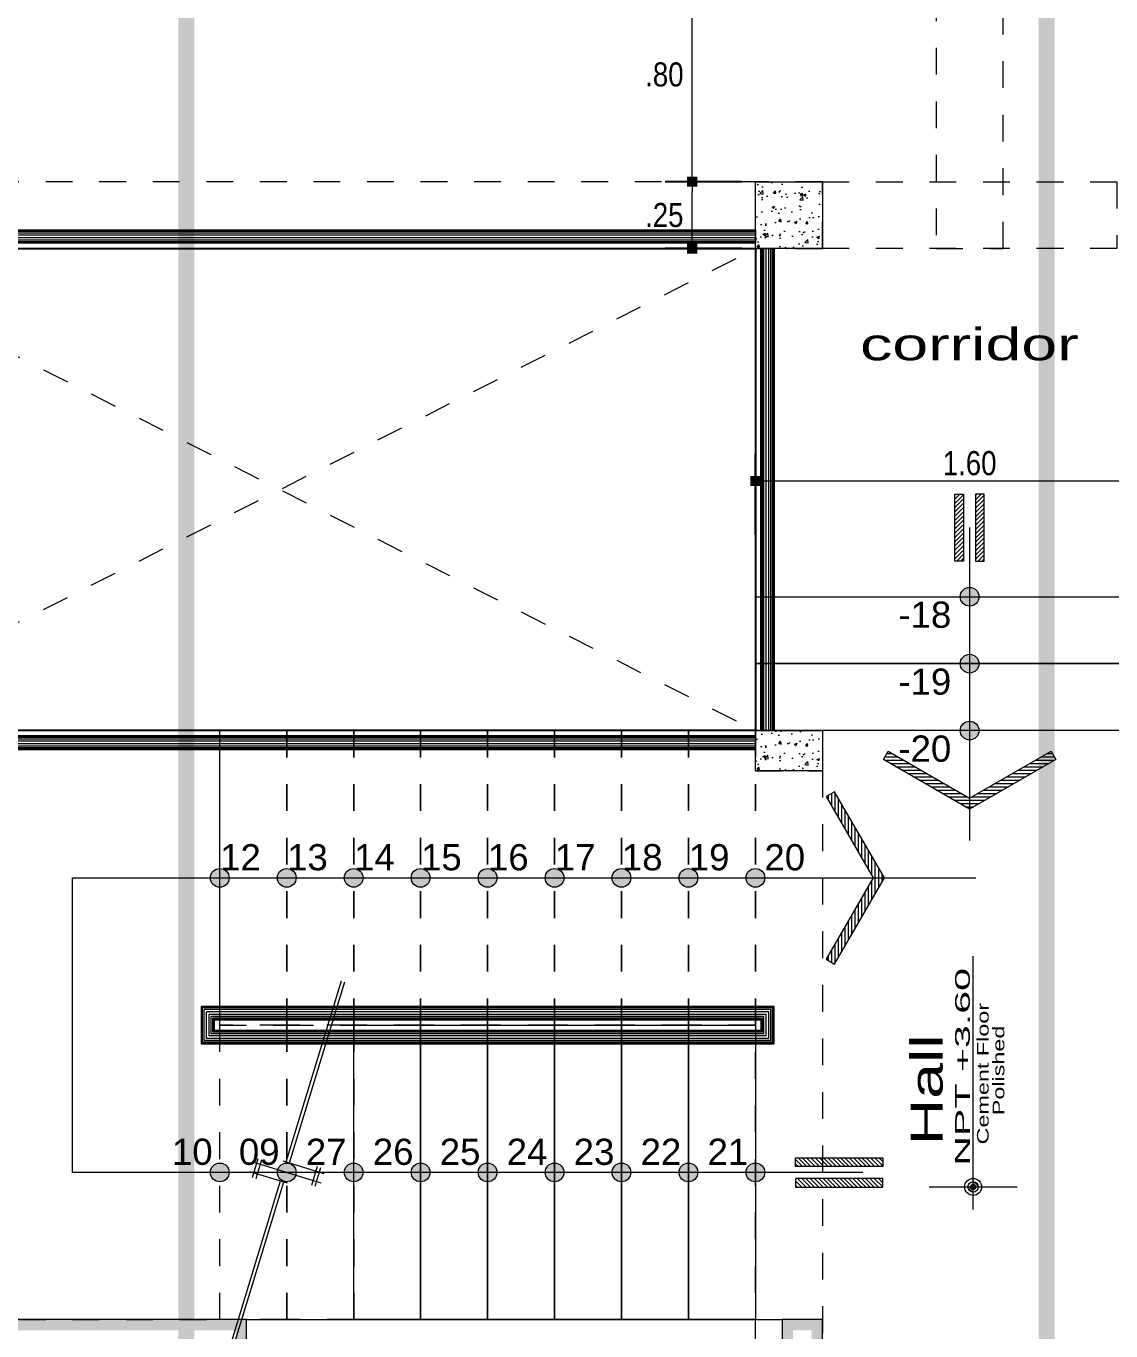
# Model space of a CAD drawing. Header units: millimetres. Extents: x 1555 to 3397, y 790 to 1592.
# Drawn here: x 1657.622 to 1661.673, y 809.791 to 814.664 of the extents above; entities that cross this region are included whole.
import ezdxf
from ezdxf.enums import TextEntityAlignment as Align

# ---------------------------------------------------------------- set-up
doc = ezdxf.new("R2010")
doc.units = ezdxf.units.MM
for name, pattern in [('ACAD_ISO10W100', [18.5, 12, -3, 0.5, -3]), ('DASHDOT', [1, 0.5, -0.25, 0, -0.25]), ('HIDDEN2', [4.7625, 3.175, -1.5875])]:
    doc.linetypes.add(name, pattern=pattern)
doc.layers.get('0').update_dxf_attribs({"lineweight": 5})
doc.layers.get('Defpoints').update_dxf_attribs({"lineweight": 5})
for name, color, linetype, lineweight in [('0-Columna', 253, 'Continuous', 13), ('0-Hach de Muro Alto', 145, 'Continuous', 5), ('0-Muro Alto', 145, 'Continuous', 5), ('02', 2, 'Continuous', 5), ('BARANDAS', 129, 'Continuous', 9), ('COTA INTERIOE', 22, 'Continuous', 9), ('LINIA DE CORTESITOSSS', 24, 'Continuous', 15), ('PASOS', 126, 'Continuous', 5), ('SIMBOLO CORTES', 10, 'DASHDOT', 5), ('SOMBRA01', 250, 'Continuous', 20), ('TEXT2', 7, 'Continuous', 9), ('TEXTURA VARIOS', 251, 'Continuous', 9), ('TEXTURAS ACHURADOS', 47, 'Continuous', 5)]:
    doc.layers.add(name, color=color, linetype=linetype, lineweight=lineweight)
for name, color, linetype, lineweight, true_color in [('BARANDA DETALLES', 7, 'Continuous', 13, 0x818979), ('ESCALERA', 7, 'Continuous', 9, 0xb55e94), ('FLECHA ESCALERA', 7, 'Continuous', 5, 0xd15129), ('PISO LM', 7, 'Continuous', 25, 0x484242), ('PROYECCION DE VIGA', 7, 'HIDDEN2', 9, 0xd4bc9d), ('PROYECCION01', 7, 'HIDDEN2', 9, 0x6c4856), ('TEXTO', 7, 'Continuous', 20, 0x51594d), ('TEXTO-PASOS', 7, 'Continuous', 25, 0xb15430)]:
    doc.layers.add(name, color=color, linetype=linetype, lineweight=lineweight, true_color=true_color)
doc.styles.add('A-1', font='swissel.ttf', dxfattribs={"height": 0.075})
doc.styles.add('DETALLES', font='techl___.ttf')
doc.styles.add('STYLE1', font='arial.ttf', dxfattribs={"width": 2, "height": 0.065})
doc.styles.add('TEXTO-AMBIENTES', font='GOTHIC.TTF', dxfattribs={"width": 1.5, "height": 0.125})
doc.dimstyles.new('50$0', dxfattribs={"dimscale": 0, "dimtxt": 0.09, "dimasz": 0.038, "dimexe": 0.1, "dimexo": 0.05, "dimgap": 0.02, "dimtad": 2, "dimtih": 1, "dimtoh": 1, "dimlfac": -1, "dimzin": 4, "dimdsep": 46, "dimtxsty": 'DETALLES', "dimblk": 'BOXFILLED', "dimcen": 2.5, "dimclrd": 256, "dimclre": 256, "dimclrt": 256, "dimazin": 0, "dimtfac": 1, "dimtmove": 0, "dimatfit": 2, "dimldrblk": 'DOT', "dimfxl": 0.2, "dimfxlon": 1, "dimtolj": 1, "dimtzin": 0, "dimlwd": -1, "dimarcsym": 0})

# ---------------------------------------------------------------- blocks, each defined once
blk = doc.blocks.new('_BOXFILLED')
at = {"color": 0, "linetype": 'ByBlock'}
blk.add_line((-0.5, 0), (-1, 0), dxfattribs=at)
blk.add_solid([(-0.5, 0.5), (0.5, 0.5), (-0.5, -0.5), (0.5, -0.5)], dxfattribs=at)
blk = doc.blocks.new('*D388')
at = {"layer": 'COTA INTERIOE', "lineweight": -2, "transparency": 16777216}
for p, q in [((1660.2952, 814.0832), (1660.0089, 814.0832)), ((1660.2952, 813.8332), (1660.0089, 813.8332))]:
    blk.add_line(p, q, dxfattribs=at)
at = {"layer": 'COTA INTERIOE', "transparency": 16777216}
blk.add_line((1660.1089, 813.8712), (1660.1089, 814.0452), dxfattribs=at)
at = {"layer": 'Defpoints', "color": 0, "transparency": 16777216}
for p in [(1660.1089, 814.0832), (1660.3452, 814.0832), (1660.3452, 813.8332)]:
    blk.add_point(p, dxfattribs=at)
at = {"layer": 'COTA INTERIOE', "transparency": 16777216, "xscale": 0.038, "yscale": 0.038, "zscale": 0.038}
for p, rotation in [((1660.1089, 814.0832), 90), ((1660.1089, 813.8332), 270)]:
    blk.add_blockref('_BOXFILLED', p, dxfattribs=dict(at, rotation=rotation))
at = {"layer": 'COTA INTERIOE', "transparency": 16777216, "insert": (1660.005, 813.9582), "char_height": 0.09, "attachment_point": 5, "style": 'DETALLES'}
blk.add_mtext('\\A1;.25', dxfattribs=at)
blk = doc.blocks.new('_Dot')
at = {"layer": '02', "color": 0, "lineweight": -2}
blk.add_line((-0.5, 0), (-1, 0), dxfattribs=at)
at = {"layer": '02', "color": 0, "const_width": 0.5}
blk.add_lwpolyline([(-0.25, 0, 1), (0.25, 0, 1)], format="xyb", close=True, dxfattribs=at)
blk = doc.blocks.new('*D389')
at = {"layer": 'COTA INTERIOE', "lineweight": -2, "transparency": 16777216}
for p, q in [((1660.2952, 814.8832), (1660.0089, 814.8832)), ((1660.2952, 814.0832), (1660.0089, 814.0832))]:
    blk.add_line(p, q, dxfattribs=at)
at = {"layer": 'COTA INTERIOE', "transparency": 16777216}
blk.add_line((1660.1089, 814.1212), (1660.1089, 814.8452), dxfattribs=at)
at = {"layer": 'Defpoints', "color": 0, "transparency": 16777216}
for p in [(1660.1089, 814.8832), (1660.3452, 814.8832), (1660.3452, 814.0832)]:
    blk.add_point(p, dxfattribs=at)
at = {"layer": 'COTA INTERIOE', "transparency": 16777216, "xscale": 0.038, "yscale": 0.038, "zscale": 0.038}
for p, rotation in [((1660.1089, 814.8832), 90), ((1660.1089, 814.0832), 270)]:
    blk.add_blockref('_BOXFILLED', p, dxfattribs=dict(at, rotation=rotation))
at = {"layer": 'COTA INTERIOE', "transparency": 16777216, "insert": (1660.0054, 814.4832), "char_height": 0.09, "attachment_point": 5, "style": 'DETALLES'}
blk.add_mtext('\\A1;.80', dxfattribs=at)
blk = doc.blocks.new('*D390')
at = {"layer": 'COTA INTERIOE', "lineweight": -2, "transparency": 16777216}
for p, q in [((1660.3452, 812.7656), (1660.3452, 813.0656)), ((1661.9452, 812.7656), (1661.9452, 813.0656))]:
    blk.add_line(p, q, dxfattribs=at)
at = {"layer": 'COTA INTERIOE', "transparency": 16777216}
blk.add_line((1660.3832, 812.9656), (1661.9072, 812.9656), dxfattribs=at)
at = {"layer": 'Defpoints', "color": 0, "transparency": 16777216}
for p in [(1661.9452, 812.9656), (1660.3452, 812.5332), (1661.9452, 812.5332)]:
    blk.add_point(p, dxfattribs=at)
at = {"layer": 'COTA INTERIOE', "transparency": 16777216, "xscale": 0.038, "yscale": 0.038, "zscale": 0.038, "rotation": 180}
blk.add_blockref('_BOXFILLED', (1660.3452, 812.9656), dxfattribs=at)
at = {"layer": 'COTA INTERIOE', "transparency": 16777216, "xscale": 0.038, "yscale": 0.038, "zscale": 0.038}
blk.add_blockref('_BOXFILLED', (1661.9452, 812.9656), dxfattribs=at)
at = {"layer": 'COTA INTERIOE', "transparency": 16777216, "insert": (1661.1452, 813.0315), "char_height": 0.09, "attachment_point": 5, "style": 'DETALLES'}
blk.add_mtext('\\A1;1.60', dxfattribs=at)
blk = doc.blocks.new('SC')
for p, q in [((0.0458, 0.1944), (-0.094, 0.2021)), ((0.0473, 0.2203), (-0.0925, 0.2281)), ((-0.0727, -0.046), (-0.0558, 0.2585)), ((-0.0141, -0.2546), (0.0141, 0.2546)), ((-0.0713, -0.0211), (-1.4192, 0.0537)), ((-0.0699, 0.0039), (-1.4178, 0.0786)), ((0.0558, -0.2585), (0.0713, 0.0211)), ((1.4027, -0.1028), (0.0685, -0.0288)), ((1.4041, -0.0779), (0.0699, -0.0039)), ((0.0925, -0.2281), (-0.0473, -0.2203)), ((0.094, -0.2021), (-0.0458, -0.1944))]:
    blk.add_line(p, q)

msp = doc.modelspace()

# ---------------------------------------------------------------- hatches: boundary and pattern name
at = {"layer": 'FLECHA ESCALERA'}
h = msp.add_hatch(dxfattribs=at)
h.set_pattern_fill('_USER', color=256, scale=0.01125, angle=585, pattern_type=0)
h.set_pattern_definition([(225, (1585.906825, 802.038063), (0.0079549513, -0.0079549513), [])])
h.paths.add_polyline_path([(1661.20001, 812.9162), (1661.16768, 812.9162), (1661.16768, 812.6662), (1661.20001, 812.6662)])
h.paths.add_polyline_path([(1661.12268, 812.9162), (1661.09036, 812.9162), (1661.09036, 812.6662), (1661.12268, 812.6662)])
h = msp.add_hatch(dxfattribs=at)
h.set_pattern_fill('_USER,_O', color=256, scale=0.0125, pattern_type=0)
h.set_pattern_definition([(0, (110.254969, 1775.898226), (0, -0.0125), [])])
h.paths.add_polyline_path([(1661.44907, 811.9563), (1661.46703, 811.9252), (1661.14518, 811.73938), (1660.82333, 811.9252), (1660.84129, 811.9563), (1661.14518, 811.78085)])
h = msp.add_hatch(dxfattribs=at)
h.set_pattern_fill('_USER,_O', color=256, scale=0.0125, angle=-90, pattern_type=0)
h.set_pattern_definition([(270, (696.668042, 2362.373432), (0.0125, 0), [])])
h.paths.add_polyline_path([(1660.60996, 811.17933), (1660.64107, 811.16137), (1660.82689, 811.48322), (1660.64107, 811.80507), (1660.60996, 811.78711), (1660.78541, 811.48322)])
h = msp.add_hatch(dxfattribs=at)
h.set_pattern_fill('_USER', color=256, scale=0.01125, angle=495, pattern_type=0)
h.set_pattern_definition([(135, (1649.867402, 885.621576), (-0.0079549513, -0.0079549513), [])])
h.paths.add_polyline_path([(1660.49554, 810.40572), (1660.49554, 810.43805), (1660.82068, 810.43805), (1660.82068, 810.40572)])
h.paths.add_polyline_path([(1660.49554, 810.32839), (1660.49554, 810.36072), (1660.82068, 810.36072), (1660.82068, 810.32839)])
at = {"layer": 'PASOS'}
h = msp.add_hatch(color=256, dxfattribs=at)
h.dxf.hatch_style = 1
h.paths.add_polyline_path([(1661.14518, 812.53322), (1661.18018, 812.53322, 0.4142136), (1661.14518, 812.56822)])
h.paths.add_polyline_path([(1661.11018, 812.53322), (1661.14518, 812.53322), (1661.14518, 812.56822, 0.4142136)])
h.paths.add_polyline_path([(1661.14518, 812.49822), (1661.14518, 812.53322), (1661.11018, 812.53322, 0.4142136)])
h.paths.add_polyline_path([(1661.14518, 812.49822, 0.4142136), (1661.18018, 812.53322), (1661.14518, 812.53322)])
h = msp.add_hatch(color=256, dxfattribs=at)
h.dxf.hatch_style = 1
h.paths.add_polyline_path([(1661.14518, 812.28322), (1661.18018, 812.28322, 0.4142136), (1661.14518, 812.31822)])
h.paths.add_polyline_path([(1661.11018, 812.28322), (1661.14518, 812.28322), (1661.14518, 812.31822, 0.4142136)])
h.paths.add_polyline_path([(1661.14518, 812.24822), (1661.14518, 812.28322), (1661.11018, 812.28322, 0.4142136)])
h.paths.add_polyline_path([(1661.14518, 812.24822, 0.4142136), (1661.18018, 812.28322), (1661.14518, 812.28322)])
h = msp.add_hatch(color=256, dxfattribs=at)
h.dxf.hatch_style = 1
h.paths.add_polyline_path([(1661.14518, 812.03322), (1661.18018, 812.03322, 0.4142136), (1661.14518, 812.06822)])
h.paths.add_polyline_path([(1661.11018, 812.03322), (1661.14518, 812.03322), (1661.14518, 812.06822, 0.4142136)])
h.paths.add_polyline_path([(1661.14518, 811.99822), (1661.14518, 812.03322), (1661.11018, 812.03322, 0.4142136)])
h.paths.add_polyline_path([(1661.14518, 811.99822, 0.4142136), (1661.18018, 812.03322), (1661.14518, 812.03322)])
h = msp.add_hatch(color=256, dxfattribs=at)
h.dxf.hatch_style = 1
h.paths.add_polyline_path([(1658.34518, 811.48322), (1658.38018, 811.48322, -0.4142136), (1658.34518, 811.44822)])
h.paths.add_polyline_path([(1658.31018, 811.48322), (1658.34518, 811.48322), (1658.34518, 811.44822, -0.4142136)])
h.paths.add_polyline_path([(1658.34518, 811.51822), (1658.34518, 811.48322), (1658.31018, 811.48322, -0.4142136)])
h.paths.add_polyline_path([(1658.34518, 811.51822, -0.4142136), (1658.38018, 811.48322), (1658.34518, 811.48322)])
h = msp.add_hatch(color=256, dxfattribs=at)
h.dxf.hatch_style = 1
h.paths.add_polyline_path([(1658.59518, 811.48322), (1658.63018, 811.48322, -0.4142136), (1658.59518, 811.44822)])
h.paths.add_polyline_path([(1658.56018, 811.48322), (1658.59518, 811.48322), (1658.59518, 811.44822, -0.4142136)])
h.paths.add_polyline_path([(1658.59518, 811.51822), (1658.59518, 811.48322), (1658.56018, 811.48322, -0.4142136)])
h.paths.add_polyline_path([(1658.59518, 811.51822, -0.4142136), (1658.63018, 811.48322), (1658.59518, 811.48322)])
h = msp.add_hatch(color=256, dxfattribs=at)
h.dxf.hatch_style = 1
h.paths.add_polyline_path([(1658.84518, 811.48322), (1658.88018, 811.48322, -0.4142136), (1658.84518, 811.44822)])
h.paths.add_polyline_path([(1658.81018, 811.48322), (1658.84518, 811.48322), (1658.84518, 811.44822, -0.4142136)])
h.paths.add_polyline_path([(1658.84518, 811.51822), (1658.84518, 811.48322), (1658.81018, 811.48322, -0.4142136)])
h.paths.add_polyline_path([(1658.84518, 811.51822, -0.4142136), (1658.88018, 811.48322), (1658.84518, 811.48322)])
h = msp.add_hatch(color=256, dxfattribs=at)
h.dxf.hatch_style = 1
h.paths.add_polyline_path([(1659.09518, 811.48322), (1659.13018, 811.48322, -0.4142136), (1659.09518, 811.44822)])
h.paths.add_polyline_path([(1659.06018, 811.48322), (1659.09518, 811.48322), (1659.09518, 811.44822, -0.4142136)])
h.paths.add_polyline_path([(1659.09518, 811.51822), (1659.09518, 811.48322), (1659.06018, 811.48322, -0.4142136)])
h.paths.add_polyline_path([(1659.09518, 811.51822, -0.4142136), (1659.13018, 811.48322), (1659.09518, 811.48322)])
h = msp.add_hatch(color=256, dxfattribs=at)
h.dxf.hatch_style = 1
h.paths.add_polyline_path([(1659.34518, 811.48322), (1659.38018, 811.48322, -0.4142136), (1659.34518, 811.44822)])
h.paths.add_polyline_path([(1659.31018, 811.48322), (1659.34518, 811.48322), (1659.34518, 811.44822, -0.4142136)])
h.paths.add_polyline_path([(1659.34518, 811.51822), (1659.34518, 811.48322), (1659.31018, 811.48322, -0.4142136)])
h.paths.add_polyline_path([(1659.34518, 811.51822, -0.4142136), (1659.38018, 811.48322), (1659.34518, 811.48322)])
h = msp.add_hatch(color=256, dxfattribs=at)
h.dxf.hatch_style = 1
h.paths.add_polyline_path([(1659.59518, 811.48322), (1659.63018, 811.48322, -0.4142136), (1659.59518, 811.44822)])
h.paths.add_polyline_path([(1659.56018, 811.48322), (1659.59518, 811.48322), (1659.59518, 811.44822, -0.4142136)])
h.paths.add_polyline_path([(1659.59518, 811.51822), (1659.59518, 811.48322), (1659.56018, 811.48322, -0.4142136)])
h.paths.add_polyline_path([(1659.59518, 811.51822, -0.4142136), (1659.63018, 811.48322), (1659.59518, 811.48322)])
h = msp.add_hatch(color=256, dxfattribs=at)
h.dxf.hatch_style = 1
h.paths.add_polyline_path([(1659.84518, 811.48322), (1659.88018, 811.48322, -0.4142136), (1659.84518, 811.44822)])
h.paths.add_polyline_path([(1659.81018, 811.48322), (1659.84518, 811.48322), (1659.84518, 811.44822, -0.4142136)])
h.paths.add_polyline_path([(1659.84518, 811.51822), (1659.84518, 811.48322), (1659.81018, 811.48322, -0.4142136)])
h.paths.add_polyline_path([(1659.84518, 811.51822, -0.4142136), (1659.88018, 811.48322), (1659.84518, 811.48322)])
h = msp.add_hatch(color=256, dxfattribs=at)
h.dxf.hatch_style = 1
h.paths.add_polyline_path([(1660.09518, 811.48322), (1660.13018, 811.48322, -0.4142136), (1660.09518, 811.44822)])
h.paths.add_polyline_path([(1660.06018, 811.48322), (1660.09518, 811.48322), (1660.09518, 811.44822, -0.4142136)])
h.paths.add_polyline_path([(1660.09518, 811.51822), (1660.09518, 811.48322), (1660.06018, 811.48322, -0.4142136)])
h.paths.add_polyline_path([(1660.09518, 811.51822, -0.4142136), (1660.13018, 811.48322), (1660.09518, 811.48322)])
h = msp.add_hatch(color=256, dxfattribs=at)
h.dxf.hatch_style = 1
h.paths.add_polyline_path([(1660.34518, 811.48322), (1660.38018, 811.48322, -0.4142136), (1660.34518, 811.44822)])
h.paths.add_polyline_path([(1660.31018, 811.48322), (1660.34518, 811.48322), (1660.34518, 811.44822, -0.4142136)])
h.paths.add_polyline_path([(1660.34518, 811.51822), (1660.34518, 811.48322), (1660.31018, 811.48322, -0.4142136)])
h.paths.add_polyline_path([(1660.34518, 811.51822, -0.4142136), (1660.38018, 811.48322), (1660.34518, 811.48322)])
h = msp.add_hatch(color=256, dxfattribs=at)
h.dxf.hatch_style = 1
h.paths.add_polyline_path([(1658.34518, 810.38322), (1658.38018, 810.38322, -0.4142136), (1658.34518, 810.34822)])
h.paths.add_polyline_path([(1658.31018, 810.38322), (1658.34518, 810.38322), (1658.34518, 810.34822, -0.4142136)])
h.paths.add_polyline_path([(1658.34518, 810.41822), (1658.34518, 810.38322), (1658.31018, 810.38322, -0.4142136)])
h.paths.add_polyline_path([(1658.34518, 810.41822, -0.4142136), (1658.38018, 810.38322), (1658.34518, 810.38322)])
h = msp.add_hatch(color=256, dxfattribs=at)
h.dxf.hatch_style = 1
h.paths.add_polyline_path([(1658.59518, 810.38322), (1658.63018, 810.38322, -0.4142136), (1658.59518, 810.34822)])
h.paths.add_polyline_path([(1658.56018, 810.38322), (1658.59518, 810.38322), (1658.59518, 810.34822, -0.4142136)])
h.paths.add_polyline_path([(1658.59518, 810.41822), (1658.59518, 810.38322), (1658.56018, 810.38322, -0.4142136)])
h.paths.add_polyline_path([(1658.59518, 810.41822, -0.4142136), (1658.63018, 810.38322), (1658.59518, 810.38322)])
h = msp.add_hatch(color=256, dxfattribs=at)
h.dxf.hatch_style = 1
h.paths.add_polyline_path([(1658.84518, 810.38322), (1658.88018, 810.38322, -0.4142136), (1658.84518, 810.34822)])
h.paths.add_polyline_path([(1658.81018, 810.38322), (1658.84518, 810.38322), (1658.84518, 810.34822, -0.4142136)])
h.paths.add_polyline_path([(1658.84518, 810.41822), (1658.84518, 810.38322), (1658.81018, 810.38322, -0.4142136)])
h.paths.add_polyline_path([(1658.84518, 810.41822, -0.4142136), (1658.88018, 810.38322), (1658.84518, 810.38322)])
h = msp.add_hatch(color=256, dxfattribs=at)
h.dxf.hatch_style = 1
h.paths.add_polyline_path([(1659.09518, 810.38322), (1659.13018, 810.38322, -0.4142136), (1659.09518, 810.34822)])
h.paths.add_polyline_path([(1659.06018, 810.38322), (1659.09518, 810.38322), (1659.09518, 810.34822, -0.4142136)])
h.paths.add_polyline_path([(1659.09518, 810.41822), (1659.09518, 810.38322), (1659.06018, 810.38322, -0.4142136)])
h.paths.add_polyline_path([(1659.09518, 810.41822, -0.4142136), (1659.13018, 810.38322), (1659.09518, 810.38322)])
h = msp.add_hatch(color=256, dxfattribs=at)
h.dxf.hatch_style = 1
h.paths.add_polyline_path([(1659.34518, 810.38322), (1659.38018, 810.38322, -0.4142136), (1659.34518, 810.34822)])
h.paths.add_polyline_path([(1659.31018, 810.38322), (1659.34518, 810.38322), (1659.34518, 810.34822, -0.4142136)])
h.paths.add_polyline_path([(1659.34518, 810.41822), (1659.34518, 810.38322), (1659.31018, 810.38322, -0.4142136)])
h.paths.add_polyline_path([(1659.34518, 810.41822, -0.4142136), (1659.38018, 810.38322), (1659.34518, 810.38322)])
h = msp.add_hatch(color=256, dxfattribs=at)
h.dxf.hatch_style = 1
h.paths.add_polyline_path([(1659.59518, 810.38322), (1659.63018, 810.38322, -0.4142136), (1659.59518, 810.34822)])
h.paths.add_polyline_path([(1659.56018, 810.38322), (1659.59518, 810.38322), (1659.59518, 810.34822, -0.4142136)])
h.paths.add_polyline_path([(1659.59518, 810.41822), (1659.59518, 810.38322), (1659.56018, 810.38322, -0.4142136)])
h.paths.add_polyline_path([(1659.59518, 810.41822, -0.4142136), (1659.63018, 810.38322), (1659.59518, 810.38322)])
h = msp.add_hatch(color=256, dxfattribs=at)
h.dxf.hatch_style = 1
h.paths.add_polyline_path([(1659.84518, 810.38322), (1659.88018, 810.38322, -0.4142136), (1659.84518, 810.34822)])
h.paths.add_polyline_path([(1659.81018, 810.38322), (1659.84518, 810.38322), (1659.84518, 810.34822, -0.4142136)])
h.paths.add_polyline_path([(1659.84518, 810.41822), (1659.84518, 810.38322), (1659.81018, 810.38322, -0.4142136)])
h.paths.add_polyline_path([(1659.84518, 810.41822, -0.4142136), (1659.88018, 810.38322), (1659.84518, 810.38322)])
h = msp.add_hatch(color=256, dxfattribs=at)
h.dxf.hatch_style = 1
h.paths.add_polyline_path([(1660.09518, 810.38322), (1660.13018, 810.38322, -0.4142136), (1660.09518, 810.34822)])
h.paths.add_polyline_path([(1660.06018, 810.38322), (1660.09518, 810.38322), (1660.09518, 810.34822, -0.4142136)])
h.paths.add_polyline_path([(1660.09518, 810.41822), (1660.09518, 810.38322), (1660.06018, 810.38322, -0.4142136)])
h.paths.add_polyline_path([(1660.09518, 810.41822, -0.4142136), (1660.13018, 810.38322), (1660.09518, 810.38322)])
h = msp.add_hatch(color=256, dxfattribs=at)
h.dxf.hatch_style = 1
h.paths.add_polyline_path([(1660.34518, 810.38322), (1660.38018, 810.38322, -0.4142136), (1660.34518, 810.34822)])
h.paths.add_polyline_path([(1660.31018, 810.38322), (1660.34518, 810.38322), (1660.34518, 810.34822, -0.4142136)])
h.paths.add_polyline_path([(1660.34518, 810.41822), (1660.34518, 810.38322), (1660.31018, 810.38322, -0.4142136)])
h.paths.add_polyline_path([(1660.34518, 810.41822, -0.4142136), (1660.38018, 810.38322), (1660.34518, 810.38322)])
at = {"layer": 'TEXTURA VARIOS'}
h = msp.add_hatch(color=256, dxfattribs=at)
h.paths.add_polyline_path([(1661.12408, 810.32885), (1661.12658, 810.32885, -0.4142136), (1661.15829, 810.36057), (1661.15829, 810.36307, 0.4142136)])
h.paths.add_polyline_path([(1661.15829, 810.29714), (1661.15829, 810.29464, 0.4142136), (1661.19251, 810.32885), (1661.19001, 810.32885, -0.4142136)])
h = msp.add_hatch(color=256, dxfattribs=at)
h.paths.add_polyline_path([(1661.14408, 810.32885), (1661.13908, 810.32885, 0.4142136), (1661.15829, 810.30964), (1661.15829, 810.31464, -0.4142136)])
h.paths.add_polyline_path([(1661.15829, 810.34807), (1661.15829, 810.34307, -0.4142136), (1661.17251, 810.32885), (1661.17751, 810.32885, 0.4142136)])
h = msp.add_hatch(color=256, dxfattribs=at)
h.paths.add_polyline_path([(1661.1704, 810.32885), (1661.15829, 810.32885), (1661.15829, 810.31674, 0.4142136)])
h.paths.add_polyline_path([(1661.15829, 810.34096), (1661.15829, 810.32885), (1661.1704, 810.32885, 0.4142136)])
h.paths.add_polyline_path([(1661.15829, 810.34096, 0.4142136), (1661.14618, 810.32885), (1661.15829, 810.32885)])
h.paths.add_polyline_path([(1661.15829, 810.32885), (1661.14618, 810.32885, 0.4142136), (1661.15829, 810.31674)])
at = {"layer": 'TEXTURAS ACHURADOS'}
h = msp.add_hatch(dxfattribs=at)
h.set_pattern_fill('CONCRET3', color=256, scale=0.014, angle=360, pattern_type=2)
h.set_pattern_definition([(50, (1730.2208, 763.382205), (0.100416426, -0.0087853), [0.0105, -0.1155]), (355, (1730.2208, 763.38221), (-0.01942519, 0.1053069), [0.0084, -0.0924]), (100.4514, (1730.22917, 763.38147), (0.08099131, 0.09652154), [0.00892363, -0.0981599]), (46.1842, (1730.2208, 763.4102), (0.14941375, -0.02317266), [0.01575, -0.17325]), (96.6356, (1730.23325, 763.40827), (0.13085278, 0.1363765), [0.01338544, -0.14723982]), (351.1842, (1730.2208, 763.4102), (0.13085267, 0.1363766), [0.0126, -0.1386]), (21, (1730.2348, 763.403205), (0.08356699, -0.056366645), [0.0105, -0.1155]), (326, (1730.2348, 763.40321), (0.03406415, 0.10152101), [0.0084, -0.0924]), (71.4514, (1730.24176, 763.39851), (0.11763117, 0.04515427), [0.00892363, -0.0981599]), (37.5, (1730.220798, 763.382205), (0.00170238, 0.04660514), [0, -0.09128, 0, -0.0938, 0, -0.09275]), (7.5, (1730.2208, 763.382205), (0.036829735, 0.05521764), [0, -0.05348, 0, -0.08918, 0, -0.03535]), (327.5, (1730.189578, 763.382205), (0.074735141, -0.003157682), [0, -0.035, 0, -0.1092, 0, -0.1449]), (317.5, (1730.17558, 763.382205), (0.081646064, 0.0140147), [0, -0.0455, 0, -0.07252, 0, -0.1029])])
h.paths.add_polyline_path([(1660.34518, 813.83322), (1660.59518, 813.83322), (1660.59518, 814.08322), (1660.34518, 814.08322)])
h = msp.add_hatch(dxfattribs=at)
h.set_pattern_fill('CONCRET3', color=256, scale=0.014, angle=360, pattern_type=2)
h.set_pattern_definition([(50, (1730.2208, 761.432205), (0.100416426, -0.0087853), [0.0105, -0.1155]), (355, (1730.2208, 761.43221), (-0.01942519, 0.1053069), [0.0084, -0.0924]), (100.4514, (1730.22917, 761.43147), (0.08099131, 0.09652154), [0.00892363, -0.0981599]), (46.1842, (1730.2208, 761.4602), (0.14941375, -0.02317266), [0.01575, -0.17325]), (96.6356, (1730.23325, 761.45827), (0.13085278, 0.1363765), [0.01338544, -0.14723982]), (351.1842, (1730.2208, 761.4602), (0.13085267, 0.1363766), [0.0126, -0.1386]), (21, (1730.2348, 761.453205), (0.08356699, -0.056366645), [0.0105, -0.1155]), (326, (1730.2348, 761.45321), (0.03406415, 0.10152101), [0.0084, -0.0924]), (71.4514, (1730.24176, 761.44851), (0.11763117, 0.04515427), [0.00892363, -0.0981599]), (37.5, (1730.220798, 761.432205), (0.00170238, 0.04660514), [0, -0.09128, 0, -0.0938, 0, -0.09275]), (7.5, (1730.2208, 761.432205), (0.036829735, 0.05521764), [0, -0.05348, 0, -0.08918, 0, -0.03535]), (327.5, (1730.189578, 761.432205), (0.074735141, -0.003157682), [0, -0.035, 0, -0.1092, 0, -0.1449]), (317.5, (1730.17558, 761.432205), (0.081646064, 0.0140147), [0, -0.0455, 0, -0.07252, 0, -0.1029])])
h.paths.add_polyline_path([(1660.34518, 811.88322), (1660.59518, 811.88322), (1660.59518, 812.03322), (1660.34518, 812.03322)])

# ---------------------------------------------------------------- linework, layer by layer
at = {"layer": '0-Columna'}
for points in [[(1660.59518, 814.08322), (1660.59518, 813.83322), (1660.34518, 813.83322), (1660.34518, 814.08322)], [(1660.59518, 812.03322), (1660.59518, 811.88322), (1660.34518, 811.88322), (1660.34518, 812.03322)]]:
    msp.add_lwpolyline(points, close=True, dxfattribs=at)
at = {"layer": '0-Hach de Muro Alto', "const_width": 0.04}
for points in [[(1656.77518, 811.76322), (1656.66518, 811.76322), (1656.66518, 808.85322), (1656.77518, 808.85322), (1656.77518, 809.70322), (1658.42518, 809.70322), (1658.42518, 809.81322), (1656.77518, 809.81322)], [(1660.57518, 809.81322), (1660.46518, 809.81322), (1660.46518, 808.85322), (1660.57518, 808.85322)]]:
    msp.add_lwpolyline(points, close=True, dxfattribs=at)
at = {"layer": '0-Muro Alto'}
for p, q in [((1658.47679, 811.00322), (1658.36514, 811.00322)), ((1658.47679, 810.86322), (1658.36514, 810.86322))]:
    msp.add_line(p, q, dxfattribs=at)
for points in [[(1656.79518, 811.78322), (1656.64518, 811.78322), (1656.64518, 808.83322), (1656.79518, 808.83322), (1656.79518, 809.68322), (1658.44518, 809.68322), (1658.44518, 809.83322), (1656.79518, 809.83322)], [(1658.44518, 809.83322), (1660.44518, 809.83322), (1660.44518, 809.68322), (1658.44518, 809.68322)], [(1660.59518, 809.83322), (1660.44518, 809.83322), (1660.44518, 809.83322), (1660.44518, 808.83322), (1660.59518, 808.83322)]]:
    msp.add_lwpolyline(points, close=True, dxfattribs=at)
at = {"layer": 'BARANDA DETALLES'}
for p, q in [((1660.34518, 813.90122), (1656.89518, 813.90122)), ((1660.34518, 813.89722), (1656.89518, 813.89722)), ((1660.34518, 813.89122), (1656.89518, 813.89122)), ((1660.34518, 813.88322), (1656.89518, 813.88322)), ((1660.34518, 813.87322), (1656.89518, 813.87322)), ((1660.34518, 813.86522), (1656.89518, 813.86522)), ((1660.34518, 813.85922), (1656.89518, 813.85922)), ((1660.34518, 813.85522), (1656.89518, 813.85522)), ((1660.36718, 812.03322), (1660.36718, 813.83322)), ((1660.37118, 812.03322), (1660.37118, 813.83322)), ((1660.37718, 812.03322), (1660.37718, 813.83322)), ((1660.38518, 812.03322), (1660.38518, 813.83322)), ((1660.39518, 812.03322), (1660.39518, 813.83322)), ((1660.40318, 812.03322), (1660.40318, 813.83322)), ((1660.40918, 812.03322), (1660.40918, 813.83322)), ((1660.41318, 812.03322), (1660.41318, 813.83322)), ((1660.34518, 812.01122), (1656.89518, 812.01122)), ((1660.34518, 812.00722), (1656.89518, 812.00722)), ((1660.34518, 812.00122), (1656.89518, 812.00122)), ((1660.34518, 811.99322), (1656.89518, 811.99322)), ((1660.34518, 811.98322), (1656.89518, 811.98322)), ((1660.34518, 811.97522), (1656.89518, 811.97522)), ((1660.34518, 811.96922), (1656.89518, 811.96922)), ((1660.34518, 811.96522), (1656.89518, 811.96522)), ((1660.41318, 811.00122), (1658.27718, 811.00122)), ((1658.27718, 810.86522), (1658.27718, 811.00122)), ((1660.40918, 810.99722), (1658.28118, 810.99722)), ((1658.28118, 810.86922), (1658.28118, 810.99722)), ((1660.40318, 810.99122), (1658.28718, 810.99122)), ((1658.28718, 810.87522), (1658.28718, 810.99122)), ((1660.40318, 810.87522), (1660.40318, 810.99122)), ((1660.40918, 810.86922), (1660.40918, 810.99722)), ((1660.41318, 810.86522), (1660.41318, 811.00122)), ((1660.39518, 810.98322), (1658.29518, 810.98322)), ((1658.29518, 810.88322), (1658.29518, 810.98322)), ((1660.38518, 810.97322), (1658.30518, 810.97322)), ((1658.30518, 810.89322), (1658.30518, 810.97322)), ((1660.37718, 810.96522), (1658.31318, 810.96522)), ((1658.31318, 810.90122), (1658.31318, 810.96522)), ((1660.37118, 810.95922), (1658.31918, 810.95922)), ((1658.31918, 810.90722), (1658.31918, 810.95922)), ((1660.36718, 810.95522), (1658.32318, 810.95522)), ((1658.32318, 810.91122), (1658.32318, 810.95522)), ((1660.36718, 810.91122), (1660.36718, 810.95522)), ((1660.37118, 810.90722), (1660.37118, 810.95922)), ((1660.37718, 810.90122), (1660.37718, 810.96522)), ((1660.38518, 810.89322), (1660.38518, 810.97322)), ((1660.39518, 810.88322), (1660.39518, 810.98322)), ((1660.38518, 810.89322), (1658.30518, 810.89322)), ((1660.37718, 810.90122), (1658.31318, 810.90122)), ((1660.37118, 810.90722), (1658.31918, 810.90722)), ((1660.36718, 810.91122), (1658.32318, 810.91122)), ((1658.27718, 810.86922), (1658.27518, 810.86922)), ((1660.41318, 810.86522), (1658.27718, 810.86522)), ((1660.40918, 810.86922), (1658.28118, 810.86922)), ((1660.40318, 810.87522), (1658.28718, 810.87522)), ((1660.39518, 810.88322), (1658.29518, 810.88322)), ((1660.41318, 810.86922), (1660.41518, 810.86922))]:
    msp.add_line(p, q, dxfattribs=at)
at = {"layer": 'BARANDAS'}
for points in [[(1656.89518, 813.90322), (1660.34518, 813.90322), (1660.34518, 813.85322), (1656.89518, 813.85322)], [(1660.41518, 812.03322), (1660.36518, 812.03322), (1660.36518, 813.83322), (1660.41518, 813.83322)], [(1656.89518, 811.96322), (1660.34518, 811.96322), (1660.34518, 812.01322), (1656.89518, 812.01322)]]:
    msp.add_lwpolyline(points, close=True, dxfattribs=at)
for points in [[(1660.41518, 810.86322), (1660.41518, 811.00322), (1658.27518, 811.00322), (1658.27518, 810.86322), (1660.41518, 810.86322)], [(1660.36518, 810.91322), (1658.32518, 810.91322), (1658.32518, 810.95322), (1660.36518, 810.95322), (1660.36518, 810.91322)]]:
    msp.add_lwpolyline(points, dxfattribs=at)
at = {"layer": 'ESCALERA'}
for points in [[(1660.34518, 812.53322), (1661.94518, 812.53322), (1661.94518, 812.28322), (1660.34518, 812.28322)], [(1660.34518, 812.28322), (1661.94518, 812.28322), (1661.94518, 812.03322), (1660.34518, 812.03322)], [(1658.84518, 810.93322), (1659.09518, 810.93322), (1659.09518, 809.83322), (1658.84518, 809.83322)], [(1659.09518, 810.93322), (1659.34518, 810.93322), (1659.34518, 809.83322), (1659.09518, 809.83322)], [(1659.34518, 810.93322), (1659.59518, 810.93322), (1659.59518, 809.83322), (1659.34518, 809.83322)], [(1659.59518, 810.93322), (1659.84518, 810.93322), (1659.84518, 809.83322), (1659.59518, 809.83322)], [(1659.84518, 810.93322), (1660.09518, 810.93322), (1660.09518, 809.83322), (1659.84518, 809.83322)], [(1660.09518, 810.93322), (1660.34518, 810.93322), (1660.34518, 809.83322), (1660.09518, 809.83322)]]:
    msp.add_lwpolyline(points, close=True, dxfattribs=at)
at = {"layer": 'ESCALERA', "linetype": 'HIDDEN2', "ltscale": 0.03}
for points in [[(1658.34518, 812.03322), (1656.89518, 812.03322), (1656.89518, 811.78322), (1656.79518, 811.78322), (1656.79518, 809.83322), (1658.34518, 809.83322)], [(1658.34518, 812.03322), (1658.59518, 812.03322), (1658.59518, 810.93322), (1658.34518, 810.93322)], [(1658.59518, 812.03322), (1658.84518, 812.03322), (1658.84518, 810.93322), (1658.59518, 810.93322)], [(1658.84518, 812.03322), (1659.09518, 812.03322), (1659.09518, 810.93322), (1658.84518, 810.93322)], [(1659.09518, 812.03322), (1659.34518, 812.03322), (1659.34518, 810.93322), (1659.09518, 810.93322)], [(1659.34518, 812.03322), (1659.59518, 812.03322), (1659.59518, 810.93322), (1659.34518, 810.93322)], [(1659.59518, 812.03322), (1659.84518, 812.03322), (1659.84518, 810.93322), (1659.59518, 810.93322)], [(1659.84518, 812.03322), (1660.09518, 812.03322), (1660.09518, 810.93322), (1659.84518, 810.93322)], [(1660.09518, 812.03322), (1660.34518, 812.03322), (1660.34518, 810.93322), (1660.09518, 810.93322)], [(1658.34518, 810.93322), (1658.59518, 810.93322), (1658.59518, 809.83322), (1658.34518, 809.83322)], [(1658.59518, 810.93322), (1658.84518, 810.93322), (1658.84518, 809.83322), (1658.59518, 809.83322)]]:
    msp.add_lwpolyline(points, close=True, dxfattribs=at)
at = {"layer": 'FLECHA ESCALERA', "ltscale": 0.5}
for points in [[(1661.12268, 812.6662), (1661.09036, 812.6662), (1661.09036, 812.9162), (1661.12268, 812.9162)], [(1661.16768, 812.6662), (1661.20001, 812.6662), (1661.20001, 812.9162), (1661.16768, 812.9162)], [(1661.44907, 811.9563), (1661.46703, 811.9252), (1661.14518, 811.73938), (1660.82333, 811.9252), (1660.84129, 811.9563), (1661.14518, 811.78085)], [(1660.60996, 811.17933), (1660.64107, 811.16137), (1660.82689, 811.48322), (1660.64107, 811.80507), (1660.60996, 811.78711), (1660.78541, 811.48322)], [(1660.49554, 810.40572), (1660.49554, 810.43805), (1660.82068, 810.43805), (1660.82068, 810.40572)], [(1660.49554, 810.36072), (1660.49554, 810.32839), (1660.82068, 810.32839), (1660.82068, 810.36072)]]:
    msp.add_lwpolyline(points, close=True, dxfattribs=at)
msp.add_lwpolyline([(1661.14518, 812.7912), (1661.14518, 811.62294)], dxfattribs=at)
at = {"layer": 'FLECHA ESCALERA'}
msp.add_lwpolyline([(1660.74628, 810.38322), (1657.79518, 810.38322), (1657.79518, 811.48322), (1661.16798, 811.48322), (1661.16798, 811.48322)], dxfattribs=at)
at = {"layer": 'PASOS', "ltscale": 0.5}
for centre in [(1661.14518, 812.53322), (1661.14518, 812.28322), (1661.14518, 812.03322), (1658.34518, 811.48322), (1658.59518, 811.48322), (1658.84518, 811.48322), (1659.09518, 811.48322), (1659.34518, 811.48322), (1659.59518, 811.48322), (1659.84518, 811.48322), (1660.09518, 811.48322), (1660.34518, 811.48322), (1658.34518, 810.38322), (1658.59518, 810.38322), (1658.84518, 810.38322), (1659.09518, 810.38322), (1659.34518, 810.38322), (1659.59518, 810.38322), (1659.84518, 810.38322), (1660.09518, 810.38322), (1660.34518, 810.38322)]:
    msp.add_circle(centre, 0.035, dxfattribs=at)
at = {"layer": 'PISO LM', "ltscale": 0.03}
msp.add_lwpolyline([(1656.89518, 813.83322), (1660.34518, 813.83322), (1660.34518, 812.03322), (1656.79518, 812.03322)], dxfattribs=at)
at = {"layer": 'PROYECCION DE VIGA', "linetype": 'HIDDEN2', "ltscale": 0.03}
for points in [[(1661.02018, 813.83322), (1661.27018, 813.83322), (1661.27018, 818.58322), (1661.02018, 818.58322)], [(1656.89518, 813.83322), (1660.59518, 813.83322), (1660.59518, 814.08322), (1656.89518, 814.08322)], [(1660.59518, 814.08322), (1661.69518, 814.08322), (1661.69518, 813.83322), (1660.59518, 813.83322)], [(1660.34518, 811.88322), (1660.59518, 811.88322), (1660.59518, 800.33322), (1660.34518, 800.33322)]]:
    msp.add_lwpolyline(points, close=True, dxfattribs=at)
at = {"layer": 'PROYECCION01', "linetype": 'HIDDEN2', "ltscale": 0.03}
for p, q in [((1656.79518, 812.03322), (1660.34518, 813.83322)), ((1656.79518, 813.83322), (1660.34518, 812.03322))]:
    msp.add_line(p, q, dxfattribs=at)
at = {"layer": 'SIMBOLO CORTES', "linetype": 'ACAD_ISO10W100', "ltscale": 0.07, "const_width": 0.05972}
for points in [[(1660.75512, 820.37926), (1661.43268, 820.37926), (1661.43268, 799.03325), (1660.75718, 799.03325)], [(1657.72018, 820.12949), (1658.22018, 820.12949), (1658.22018, 799.03325), (1657.72018, 799.03325)]]:
    msp.add_lwpolyline(points, dxfattribs=at)
at = {"layer": 'SOMBRA01'}
for p, q in [((1661.15829, 810.35307), (1661.15829, 810.36307)), ((1661.15829, 810.35807), (1661.15829, 810.36307)), ((1661.15829, 810.35307), (1661.15829, 810.34307)), ((1661.15829, 810.34307), (1661.15829, 810.34807))]:
    msp.add_line(p, q, dxfattribs=at)
for radius in [0.03172, 0.01922]:
    msp.add_circle((1661.15829, 810.32885), radius, dxfattribs=at)
at = {"layer": 'TEXTURA VARIOS', "ltscale": 0.8}
for p, q in [((1661.15829, 810.25806), (1661.15829, 811.19122)), ((1661.15829, 810.2448), (1661.15829, 810.98981)), ((1660.99433, 810.32885), (1661.32225, 810.32885)), ((1660.99433, 810.32885), (1661.32225, 810.32885))]:
    msp.add_line(p, q, dxfattribs=at)

# ---------------------------------------------------------------- block references
at = {"layer": 'LINIA DE CORTESITOSSS', "ltscale": 0.5, "xscale": 0.5242756355256347, "yscale": 0.5242756355256347, "zscale": 0.5242756355256347, "rotation": 256.2355279841658}
msp.add_blockref('SC', (1658.59518, 810.38322), dxfattribs=at)

# ---------------------------------------------------------------- texts
at = {"layer": 'TEXT2', "style": 'TEXTO-AMBIENTES', "width": 1.5}
msp.add_text('corridor', height=0.12, dxfattribs=at).set_placement((1661.14413, 813.47631), align=Align.MIDDLE_CENTER)
for s, height, p in [('Cement Floor ', 0.0434746, (1661.19438, 810.76407)), ('Polished', 0.043475, (1661.25311, 810.76407)), ('Hall', 0.12, (1660.98467, 810.69165))]:
    msp.add_text(s, height=height, rotation=90, dxfattribs=at).set_placement(p, align=Align.MIDDLE_CENTER)
at = {"layer": 'TEXTO', "linetype": 'Continuous', "ltscale": 0.5, "insert": (1661.091, 810.77714), "char_height": 0.055, "width": 0.8281509, "attachment_point": 2, "rotation": 90, "style": 'STYLE1'}
msp.add_mtext('NPT +3.60', dxfattribs=at)
at = {"layer": 'TEXTO-PASOS', "style": 'A-1'}
for s, p in [('-18', (1660.87912, 812.41723)), ('-19', (1660.87912, 812.16723)), ('-20', (1660.87912, 811.91709)), ('12', (1658.34656, 811.51126)), ('13', (1658.59656, 811.51126)), ('14', (1658.84656, 811.51126)), ('15', (1659.09656, 811.51126)), ('16', (1659.34656, 811.51126)), ('17', (1659.59656, 811.51126)), ('18', (1659.84656, 811.51126)), ('19', (1660.09656, 811.51126)), ('20', (1660.37881, 811.51126)), ('10', (1658.16664, 810.41126)), ('09', (1658.41664, 810.41126)), ('27', (1658.66664, 810.41126)), ('26', (1658.91664, 810.41126)), ('25', (1659.16664, 810.41126)), ('24', (1659.41664, 810.41126)), ('23', (1659.66664, 810.41126)), ('22', (1659.91664, 810.41126)), ('21', (1660.16664, 810.41126))]:
    msp.add_text(s, height=0.097851, dxfattribs=at).set_placement(p)

# ---------------------------------------------------------------- dimensions: what is measured, and where the dimension line sits
at = {"layer": 'COTA INTERIOE'}
dim = msp.add_linear_dim(base=(1660.10891, 814.88322), p1=(1660.34518, 814.08322), p2=(1660.34518, 814.88322), angle=270, dimstyle='50$0', override={"dimscale": 1, "dimtmove": 1}, dxfattribs=at)
dim.commit()
dim.dimension.update_dxf_attribs({"geometry": '*D389', "text_midpoint": (1660.00543, 814.48322)})
for p1, p2, distance, picture, middle in [((1660.34518, 813.83322), (1660.34518, 814.08322), 0.23627, '*D388', (1660.00503, 813.95822)), ((1660.34518, 812.53322), (1661.94518, 812.53322), 0.43241, '*D390', (1661.14518, 813.03155))]:
    dim = msp.add_aligned_dim(p1=p1, p2=p2, distance=distance, dimstyle='50$0', override={"dimscale": 1, "dimtmove": 1}, dxfattribs=at)
    dim.commit()
    dim.dimension.update_dxf_attribs({"geometry": picture, "text_midpoint": middle})

doc.saveas('drawing.dxf')
